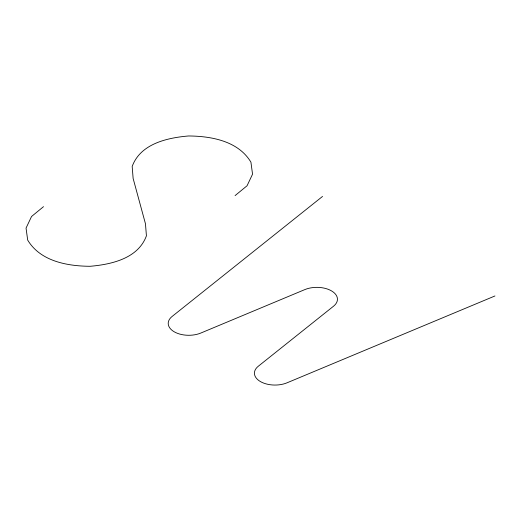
<?xml version="1.0" encoding="UTF-8"?>
<svg xmlns="http://www.w3.org/2000/svg" width="521" height="521" viewBox="0 0 521 521"><rect width="100%" height="100%" fill="white"/><g stroke="black" fill="none" stroke-linecap="round" stroke-linejoin="round"><path stroke-width="0.78" d="M43.517 206.661L31.547 216.495L26.05 228.087L27.678 240.07C40.325 261.268 67.268 266.127 90.081 266.29C111.487 264.453 138.169 258.475 146.421 235.824L145.476 223.822L133.129 178.442L132.184 166.44C140.429 143.789 167.111 137.811 188.517 135.974C211.331 136.137 238.273 140.996 250.927 162.194L252.548 174.177L247.052 185.769L235.082 195.603M322.545 196.424L172.119 316.449A20.579 11.879 0 0 0 174.242 331.812A20.579 11.879 0 0 0 200.852 333.036L304.798 289.611A20.579 11.879 0 0 1 331.415 290.835A20.579 11.879 0 0 1 333.538 306.205L258.325 366.217A20.579 11.879 0 0 0 260.441 381.58A20.579 11.879 0 0 0 287.058 382.805L494.95 295.961"/></g></svg>
